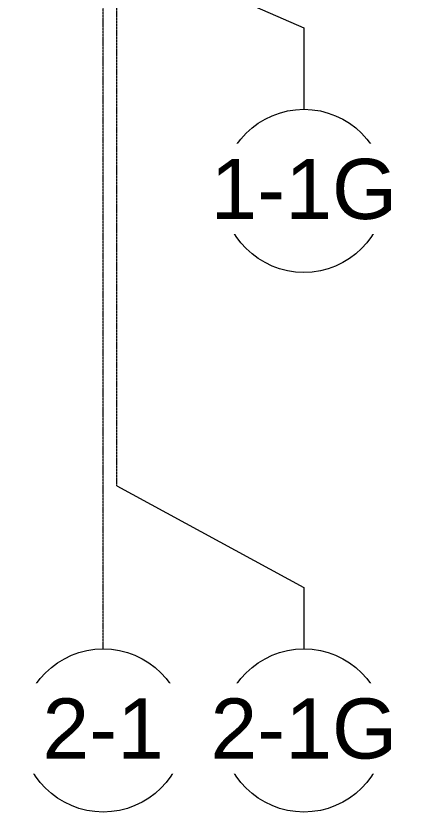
# Model space of a CAD drawing. Header units: inches. Extents: x 25557 to 33164, y -23509 to -20035.
# Drawn here: x 32154.3 to 32398.2, y -23509.2 to -23040.8 of the extents above; entities that cross this region are included whole.
import ezdxf

# ---------------------------------------------------------------- set-up
doc = ezdxf.new("R2010")
doc.units = ezdxf.units.IN
doc.header["$MEASUREMENT"] = 0
doc.linetypes.add('Grid Line 1_2_', pattern=[0.875, 0.5, -0.125, 0.125, -0.125])
doc.layers.add('S-GRID', color=1, linetype='Continuous', lineweight=9)
doc.layers.add('S-GRID-IDEN', color=1, linetype='Continuous', lineweight=9)
doc.styles.add('Arial', font='arial.ttf', dxfattribs={"height": 35.407186})

# ---------------------------------------------------------------- blocks, each defined once
blk = doc.blocks.new('Grid - Grid Head - Circle-14747-Overall Floor Plan')
at = {"layer": 'S-GRID-IDEN'}
blk.add_circle((0, 0), 0.25, dxfattribs=at)

msp = doc.modelspace()

# ---------------------------------------------------------------- linework, layer by layer
at = {"layer": 'S-GRID', "linetype": 'Grid Line 1_2_'}
for p, q in [((32213.71, -23317.24), (32213.71, -20998.43)), ((32205.71, -23413.24), (32205.71, -22389.58))]:
    msp.add_line(p, q, dxfattribs=at)
at = {"layer": 'S-GRID'}
for p, q in [((32213.71, -22999.8), (32323.86, -23047.8)), ((32323.86, -23047.8), (32323.86, -23095.8)), ((32213.71, -23317.24), (32323.86, -23377.17)), ((32323.86, -23377.17), (32323.86, -23413.24))]:
    msp.add_line(p, q, dxfattribs=at)

# ---------------------------------------------------------------- block references
at = {"layer": 'S-GRID-IDEN', "xscale": 191.9999999999999, "yscale": 191.9999999999999, "zscale": 191.9999999999999}
for p in [(32323.86, -23143.8), (32205.71, -23461.24), (32323.86, -23461.24)]:
    msp.add_blockref('Grid - Grid Head - Circle-14747-Overall Floor Plan', p, dxfattribs=at)

# ---------------------------------------------------------------- next in the draw order: texts
at = {"layer": 'S-GRID-IDEN', "char_height": 35.407, "attachment_point": 2, "line_spacing_factor": 0.938532, "style": 'Arial', "bg_fill": 3, "box_fill_scale": 1.25, "bg_fill_color": 0, "bg_fill_transparency": 0}
for s, insert, width in [('1-1G', (32323.86, -23124.93), 130.896), ('2-1', (32205.7, -23442.37), 85.104)]:
    msp.add_mtext(s, dxfattribs=dict(at, insert=insert, width=width))

# ---------------------------------------------------------------- next in the draw order: texts
at = {"layer": 'S-GRID-IDEN', "insert": (32323.86, -23442.37), "char_height": 35.407, "width": 130.896, "attachment_point": 2, "line_spacing_factor": 0.938532, "style": 'Arial', "bg_fill": 3, "box_fill_scale": 1.25, "bg_fill_color": 0, "bg_fill_transparency": 0}
msp.add_mtext('2-1G', dxfattribs=at)

doc.saveas('drawing.dxf')
